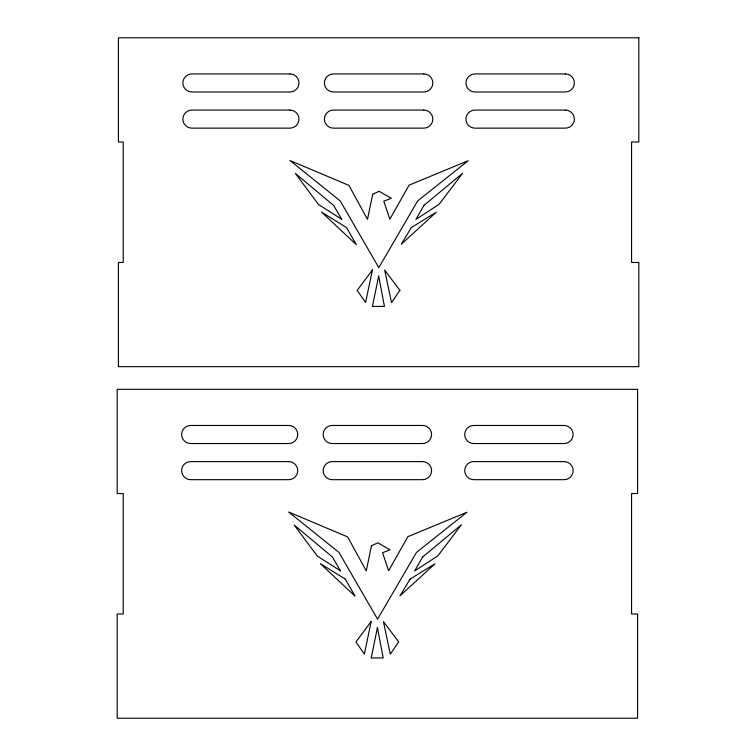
<?xml version="1.0" encoding="UTF-8"?>
<svg xmlns="http://www.w3.org/2000/svg" width="756" height="756" viewBox="0 0 756 756"><rect width="100%" height="100%" fill="white"/><g stroke="black" fill="none" stroke-linecap="round" stroke-linejoin="round"><path stroke-width="1.13" d="M378.661 276.082L372.434 306.454L384.445 306.416L378.661 276.082M377.424 627.612L371.196 657.985L383.207 657.947L377.424 627.612M372.727 194.216L367.482 219.353L348.913 185.39L289.935 160.499L340.209 200.898L378.813 267.633L417.699 200.898L468.181 160.707L409.081 185.154L389.85 219.231L383.793 201.172L391.296 198.289L379.134 191.287L372.727 194.216M371.489 545.756L366.244 570.884L347.675 536.921L288.697 512.039L338.971 552.428L377.565 619.173L416.461 552.428L466.943 512.247L407.843 536.684L388.612 570.761L382.555 552.712L390.058 549.829L377.896 542.817L371.489 545.756M372.434 269.949L365.583 302.551L357.182 290.417L372.434 269.949M371.196 621.479L364.345 654.082L355.944 641.948L371.196 621.479M423.936 205.415L415.885 219.41L439.123 204.3L462.568 173.294L423.936 205.415M422.698 556.945L414.647 570.941L437.885 555.83L461.33 524.825L422.698 556.945M411.264 227.594L401.275 244.254L436.25 212.238L411.264 227.594M410.026 579.124L400.037 595.785L435.012 563.768L410.026 579.124M399.896 290.351L391.532 302.655L384.672 270.053L399.896 290.351M398.658 641.891L390.294 654.186L383.434 621.583L398.658 641.891M638.82 37.8L118.418 37.8L118.418 142.005L123.2 142.005L123.2 262.464L118.418 262.464L118.418 366.669L638.82 366.669L638.82 262.464L631.562 262.464L631.562 142.005L638.82 142.005L638.82 37.8M289.935 73.927L191.901 73.927A9.034 9.034 0 0 0 182.867 82.962A9.034 9.034 0 0 0 191.901 91.996L289.935 91.996A9.034 9.034 0 0 0 298.97 82.962A9.034 9.034 0 0 0 289.935 73.927M423.795 73.927L333.443 73.927A9.034 9.034 0 0 0 324.409 82.962A9.034 9.034 0 0 0 333.443 91.996L423.795 91.996A9.034 9.034 0 0 0 432.829 82.962A9.034 9.034 0 0 0 423.795 73.927M565.337 73.927L474.995 73.927A9.034 9.034 0 0 0 465.951 82.962A9.034 9.034 0 0 0 474.995 91.996L565.337 91.996A9.034 9.034 0 0 0 574.371 82.962A9.034 9.034 0 0 0 565.337 73.927M289.935 110.074L191.901 110.074A9.034 9.034 0 0 0 182.867 119.108A9.034 9.034 0 0 0 191.901 128.142L289.935 128.142A9.034 9.034 0 0 0 298.97 119.108A9.034 9.034 0 0 0 289.935 110.074M423.795 110.074L333.443 110.074A9.034 9.034 0 0 0 324.409 119.108A9.034 9.034 0 0 0 333.443 128.142L423.795 128.142A9.034 9.034 0 0 0 432.829 119.108A9.034 9.034 0 0 0 423.795 110.074M565.337 110.074L474.995 110.074A9.034 9.034 0 0 0 465.951 119.108A9.034 9.034 0 0 0 474.995 128.142L565.337 128.142A9.034 9.034 0 0 0 574.371 119.108A9.034 9.034 0 0 0 565.337 110.074M637.582 389.331L117.18 389.331L117.18 493.536L123.2 493.536L123.2 613.995L117.18 613.995L117.18 718.2L637.582 718.2L637.582 613.995L631.562 613.995L631.562 493.536L637.582 493.536L637.582 389.331M288.697 425.467L190.663 425.467A9.034 9.034 0 0 0 181.629 434.502A9.034 9.034 0 0 0 190.663 443.536L288.697 443.536A9.034 9.034 0 0 0 297.732 434.502A9.034 9.034 0 0 0 288.697 425.467M422.557 425.467L332.205 425.467A9.034 9.034 0 0 0 323.171 434.502A9.034 9.034 0 0 0 332.205 443.536L422.557 443.536A9.034 9.034 0 0 0 431.591 434.502A9.034 9.034 0 0 0 422.557 425.467M564.099 425.467L473.747 425.467A9.034 9.034 0 0 0 464.713 434.502A9.034 9.034 0 0 0 473.747 443.536L564.099 443.536A9.034 9.034 0 0 0 573.133 434.502A9.034 9.034 0 0 0 564.099 425.467M288.697 461.604L190.663 461.604A9.034 9.034 0 0 0 181.629 470.638A9.034 9.034 0 0 0 190.663 479.673L288.697 479.673A9.034 9.034 0 0 0 297.732 470.638A9.034 9.034 0 0 0 288.697 461.604M422.557 461.604L332.205 461.604A9.034 9.034 0 0 0 323.171 470.638A9.034 9.034 0 0 0 332.205 479.673L422.557 479.673A9.034 9.034 0 0 0 431.591 470.638A9.034 9.034 0 0 0 422.557 461.604M564.099 461.604L473.747 461.604A9.034 9.034 0 0 0 464.713 470.638A9.034 9.034 0 0 0 473.747 479.673L564.099 479.673A9.034 9.034 0 0 0 573.133 470.638A9.034 9.034 0 0 0 564.099 461.604M346.494 227.518L321.565 212.115L356.312 244.623L346.494 227.518M345.256 579.049L320.327 563.645L355.074 596.153L345.256 579.049M341.731 219.287L318.512 204.507L295.426 173.464L333.698 205.528L341.731 219.287M340.493 570.818L317.274 556.038L294.178 524.995L332.46 557.059L340.493 570.818"/></g></svg>
